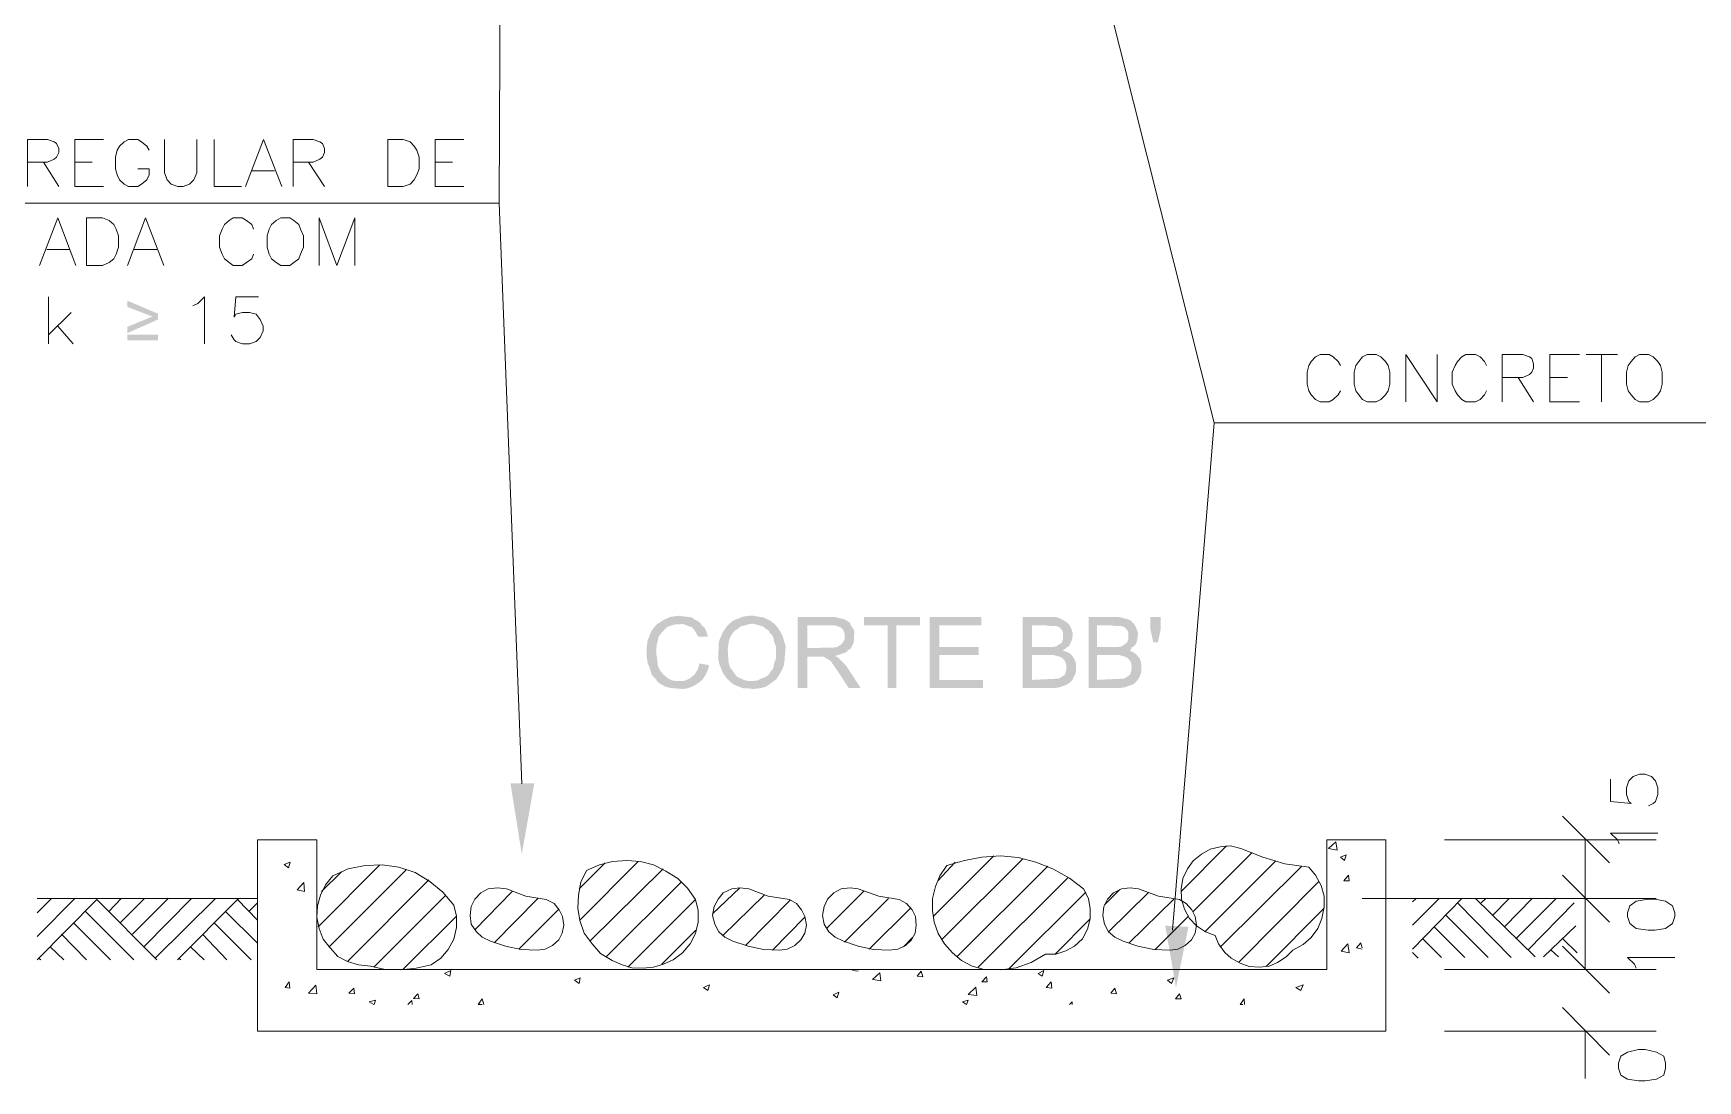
# Model space of a CAD drawing. Header units: feet. Extents: x 203667 to 205527, y 9204857 to 9205156.
# Drawn here: x 204252.601 to 204256.832, y 9205145.018 to 9205147.679 of the extents above; entities that cross this region are included whole.
import ezdxf

# ---------------------------------------------------------------- set-up
doc = ezdxf.new("R2010")
doc.units = ezdxf.units.FT
doc.header["$LTSCALE"] = 0.3
doc.header["$MEASUREMENT"] = 0
doc.layers.add('DRENAGEM a executar', color=242, linetype='Continuous', lineweight=30)

msp = doc.modelspace()

# ---------------------------------------------------------------- hatches: boundary and pattern name
at = {"layer": 'DRENAGEM a executar', "lineweight": 20}
for points in [[(204252.8405, 9205146.9998), (204252.8405, 9205146.984), (204252.904, 9205146.9595), (204252.8405, 9205146.9335), (204252.8405, 9205146.9176), (204252.9184, 9205146.9522), (204252.9184, 9205146.9667)], [(204252.9184, 9205146.8989), (204252.9184, 9205146.9133), (204252.8405, 9205146.9133), (204252.8405, 9205146.8989)], [(204254.2453, 9205146.1994), (204254.2295, 9205146.1979), (204254.2208, 9205146.1965), (204254.2107, 9205146.1922), (204254.2021, 9205146.1878), (204254.1934, 9205146.1821), (204254.1862, 9205146.1777), (204254.179, 9205146.1691), (204254.1732, 9205146.1619), (204254.1703, 9205146.1561), (204254.1675, 9205146.1474), (204254.1631, 9205146.1373), (204254.1617, 9205146.1287), (204254.1603, 9205146.1186), (204254.1603, 9205146.097), (204254.1617, 9205146.0869), (204254.1631, 9205146.0782), (204254.1675, 9205146.0681), (204254.1703, 9205146.0595), (204254.1732, 9205146.0494), (204254.1804, 9205146.0422), (204254.1891, 9205146.0306), (204254.2425, 9205146.0335), (204254.2367, 9205146.0335), (204254.2252, 9205146.0349), (204254.2165, 9205146.0393), (204254.2122, 9205146.0422), (204254.2021, 9205146.0508), (204254.1963, 9205146.058), (204254.1934, 9205146.0623), (204254.1891, 9205146.071), (204254.1877, 9205146.0825), (204254.1862, 9205146.0955), (204254.1848, 9205146.1027), (204254.1848, 9205146.1128), (204254.1862, 9205146.1273), (204254.1891, 9205146.1373), (204254.1905, 9205146.146), (204254.1949, 9205146.1518), (204254.1992, 9205146.1575), (204254.2107, 9205146.1691), (204254.2151, 9205146.172), (204254.2237, 9205146.1748), (204254.2338, 9205146.1777), (204254.2987, 9205146.1792), (204254.2901, 9205146.1864), (204254.2828, 9205146.1893), (204254.2756, 9205146.195), (204254.2655, 9205146.1965), (204254.2497, 9205146.1979)], [(204254.2987, 9205146.1792), (204254.2453, 9205146.1792), (204254.2511, 9205146.1792), (204254.2627, 9205146.1748), (204254.2742, 9205146.1705), (204254.2814, 9205146.1633), (204254.2857, 9205146.1561), (204254.2915, 9205146.146), (204254.316, 9205146.146), (204254.3117, 9205146.1604), (204254.3074, 9205146.1691), (204254.3002, 9205146.1748)], [(204254.3723, 9205146.1806), (204254.3636, 9205146.172), (204254.3593, 9205146.1648), (204254.3535, 9205146.1575), (204254.3506, 9205146.1489), (204254.3463, 9205146.1402), (204254.3434, 9205146.1301), (204254.3434, 9205146.12), (204254.342, 9205146.0926), (204254.3434, 9205146.0825), (204254.3463, 9205146.0739), (204254.3506, 9205146.0623), (204254.355, 9205146.0523), (204254.3607, 9205146.045), (204254.3636, 9205146.0407), (204254.3708, 9205146.0335), (204254.3809, 9205146.0248), (204254.3881, 9205146.022), (204254.3982, 9205146.0176), (204254.4069, 9205146.0148), (204254.4184, 9205146.0148), (204254.4328, 9205146.0133), (204254.4444, 9205146.0148), (204254.453, 9205146.0162), (204254.4631, 9205146.0191), (204254.4718, 9205146.0248), (204254.4761, 9205146.0277), (204254.4833, 9205146.0335), (204254.4184, 9205146.0335), (204254.4069, 9205146.0364), (204254.3982, 9205146.0407), (204254.3896, 9205146.045), (204254.3838, 9205146.0523), (204254.378, 9205146.0609), (204254.3723, 9205146.0681), (204254.3694, 9205146.0768), (204254.3679, 9205146.0869), (204254.3665, 9205146.1143), (204254.3679, 9205146.1258), (204254.3694, 9205146.1359), (204254.3723, 9205146.1446), (204254.3766, 9205146.1518), (204254.3809, 9205146.1575), (204254.3867, 9205146.1633), (204254.3925, 9205146.1662), (204254.3982, 9205146.172), (204254.4098, 9205146.1748), (204254.4184, 9205146.1777), (204254.4285, 9205146.1792)], [(204254.4285, 9205146.1994), (204254.4213, 9205146.1994), (204254.4112, 9205146.1979), (204254.4026, 9205146.1965), (204254.3939, 9205146.1922), (204254.3852, 9205146.1893), (204254.3795, 9205146.1864), (204254.3723, 9205146.1806), (204254.4285, 9205146.1792), (204254.4372, 9205146.1777), (204254.4473, 9205146.1748), (204254.4559, 9205146.172), (204254.4631, 9205146.1662), (204254.4703, 9205146.1619), (204254.4732, 9205146.1561), (204254.4804, 9205146.1489), (204254.4833, 9205146.1402), (204254.4848, 9205146.1316), (204254.4891, 9205146.1215), (204254.4891, 9205146.0912), (204254.4848, 9205146.0797), (204254.4833, 9205146.071), (204254.4804, 9205146.0623), (204254.4747, 9205146.0566), (204254.4718, 9205146.0508), (204254.4646, 9205146.045), (204254.4588, 9205146.0422), (204254.4502, 9205146.0393), (204254.4415, 9205146.0349), (204254.4285, 9205146.0335), (204254.4833, 9205146.0335), (204254.4891, 9205146.0364), (204254.4934, 9205146.0436), (204254.4992, 9205146.0523), (204254.5021, 9205146.058), (204254.5064, 9205146.0667), (204254.5093, 9205146.0753), (204254.5107, 9205146.0854), (204254.5136, 9205146.1215), (204254.5107, 9205146.1316), (204254.5064, 9205146.146), (204254.5021, 9205146.1547), (204254.4977, 9205146.1633), (204254.4934, 9205146.1691), (204254.4848, 9205146.1792), (204254.4804, 9205146.1821), (204254.4732, 9205146.1878), (204254.466, 9205146.1907), (204254.4574, 9205146.195), (204254.4473, 9205146.1965), (204254.4386, 9205146.1979), (204254.4328, 9205146.1994)], [(204254.6232, 9205146.1965), (204254.5439, 9205146.1965), (204254.5439, 9205146.0162), (204254.5684, 9205146.0162), (204254.5684, 9205146.0955), (204254.5958, 9205146.0955), (204254.6377, 9205146.097), (204254.6477, 9205146.0998), (204254.6564, 9205146.1027), (204254.6651, 9205146.1056), (204254.6708, 9205146.1099), (204254.6752, 9205146.1143), (204254.5684, 9205146.1172), (204254.5684, 9205146.1748), (204254.6261, 9205146.1748), (204254.678, 9205146.1806), (204254.6694, 9205146.1864), (204254.6622, 9205146.1907), (204254.655, 9205146.1922), (204254.6434, 9205146.195), (204254.6362, 9205146.1965), (204254.6304, 9205146.1965)], [(204254.678, 9205146.1806), (204254.6261, 9205146.1748), (204254.6391, 9205146.1748), (204254.6477, 9205146.172), (204254.655, 9205146.1691), (204254.6607, 9205146.1619), (204254.6636, 9205146.1518), (204254.6636, 9205146.1388), (204254.6578, 9205146.1301), (204254.6535, 9205146.1258), (204254.6449, 9205146.12), (204254.6362, 9205146.1186), (204254.5684, 9205146.1172), (204254.678, 9205146.1143), (204254.6824, 9205146.1229), (204254.6867, 9205146.1316), (204254.6881, 9205146.1561), (204254.6867, 9205146.1648), (204254.6824, 9205146.1705), (204254.6795, 9205146.1748)], [(204254.8554, 9205146.1965), (204254.7127, 9205146.1965), (204254.7127, 9205146.1748), (204254.7732, 9205146.1748), (204254.7732, 9205146.0162), (204254.7949, 9205146.0162), (204254.7949, 9205146.1748), (204254.8554, 9205146.1748)], [(204255.0112, 9205146.1965), (204254.88, 9205146.1965), (204254.88, 9205146.0162), (204255.0155, 9205146.0162), (204255.0155, 9205146.0364), (204254.9045, 9205146.0364), (204254.9045, 9205146.0998), (204255.004, 9205146.0998), (204255.004, 9205146.12), (204254.9045, 9205146.12), (204254.9045, 9205146.1748), (204255.0112, 9205146.1748)], [(204255.1843, 9205146.1965), (204255.1165, 9205146.1965), (204255.1165, 9205146.0162), (204255.2001, 9205146.0162), (204255.2102, 9205146.0176), (204255.2261, 9205146.0234), (204255.2333, 9205146.0277), (204255.242, 9205146.0349), (204255.1396, 9205146.0364), (204255.1396, 9205146.0998), (204255.2405, 9205146.0998), (204255.2333, 9205146.1056), (204255.2175, 9205146.1114), (204255.2232, 9205146.1143), (204255.2276, 9205146.1186), (204255.1396, 9205146.12), (204255.1396, 9205146.1748), (204255.2362, 9205146.1748), (204255.229, 9205146.1821), (204255.2203, 9205146.1878), (204255.2146, 9205146.1907), (204255.2059, 9205146.195), (204255.1944, 9205146.1965), (204255.1901, 9205146.1965)], [(204255.2362, 9205146.1748), (204255.1756, 9205146.1748), (204255.1857, 9205146.1734), (204255.2001, 9205146.1734), (204255.2088, 9205146.1705), (204255.216, 9205146.1633), (204255.2189, 9205146.1561), (204255.2189, 9205146.1402), (204255.216, 9205146.1316), (204255.2102, 9205146.1273), (204255.2016, 9205146.1215), (204255.1915, 9205146.12), (204255.1396, 9205146.12), (204255.2276, 9205146.1186), (204255.2348, 9205146.1229), (204255.2376, 9205146.1301), (204255.242, 9205146.1402), (204255.2434, 9205146.1547), (204255.2405, 9205146.1648), (204255.2362, 9205146.1734)], [(204255.3501, 9205146.1965), (204255.2838, 9205146.1965), (204255.2838, 9205146.0162), (204255.366, 9205146.0162), (204255.3761, 9205146.0176), (204255.3876, 9205146.022), (204255.3963, 9205146.0248), (204255.4006, 9205146.0277), (204255.4078, 9205146.0349), (204255.3054, 9205146.0364), (204255.3054, 9205146.0998), (204255.4064, 9205146.0998), (204255.3992, 9205146.1056), (204255.3891, 9205146.1099), (204255.3934, 9205146.1186), (204255.3054, 9205146.12), (204255.3054, 9205146.1748), (204255.4021, 9205146.1748), (204255.392, 9205146.1864), (204255.3833, 9205146.1907), (204255.3761, 9205146.1922), (204255.366, 9205146.195), (204255.3559, 9205146.1965)], [(204255.4021, 9205146.1748), (204255.3415, 9205146.1748), (204255.353, 9205146.1734), (204255.366, 9205146.1734), (204255.3747, 9205146.1705), (204255.3819, 9205146.1633), (204255.3848, 9205146.1561), (204255.3848, 9205146.1402), (204255.3819, 9205146.1316), (204255.3761, 9205146.1273), (204255.3675, 9205146.1215), (204255.3574, 9205146.12), (204255.3054, 9205146.12), (204255.3934, 9205146.1186), (204255.4006, 9205146.1229), (204255.405, 9205146.1301), (204255.4078, 9205146.1402), (204255.4093, 9205146.1547), (204255.4064, 9205146.1648), (204255.4021, 9205146.1734)], [(204255.4482, 9205146.1316), (204255.441, 9205146.1648), (204255.441, 9205146.1965), (204255.467, 9205146.1965), (204255.467, 9205146.1648), (204255.4598, 9205146.1316), (204255.4482, 9205146.1316)], [(204254.6377, 9205146.097), (204254.5958, 9205146.0955), (204254.6102, 9205146.0955), (204254.6146, 9205146.0926), (204254.6218, 9205146.0883), (204254.629, 9205146.084), (204254.6319, 9205146.0782), (204254.6377, 9205146.071), (204254.6434, 9205146.0623), (204254.6492, 9205146.0537), (204254.6737, 9205146.0162), (204254.704, 9205146.0162), (204254.6723, 9205146.0652), (204254.6694, 9205146.0696), (204254.6651, 9205146.0753), (204254.6578, 9205146.0825), (204254.6521, 9205146.0883), (204254.6434, 9205146.0955)], [(204255.2405, 9205146.0998), (204255.1814, 9205146.0998), (204255.1944, 9205146.0998), (204255.203, 9205146.097), (204255.2102, 9205146.0955), (204255.216, 9205146.0926), (204255.2232, 9205146.0854), (204255.2261, 9205146.0782), (204255.2276, 9205146.0681), (204255.2261, 9205146.058), (204255.2232, 9205146.0494), (204255.2146, 9205146.0436), (204255.2074, 9205146.0393), (204255.2001, 9205146.0393), (204255.1396, 9205146.0364), (204255.242, 9205146.0349), (204255.2463, 9205146.045), (204255.2506, 9205146.0523), (204255.2521, 9205146.0623), (204255.2521, 9205146.0739), (204255.2506, 9205146.0825), (204255.2463, 9205146.0912), (204255.2434, 9205146.0955)], [(204255.4064, 9205146.0998), (204255.3473, 9205146.0998), (204255.3617, 9205146.0998), (204255.3703, 9205146.097), (204255.3761, 9205146.0955), (204255.3819, 9205146.0926), (204255.3891, 9205146.0854), (204255.392, 9205146.0782), (204255.3934, 9205146.0681), (204255.392, 9205146.058), (204255.3891, 9205146.0494), (204255.3804, 9205146.0436), (204255.3732, 9205146.0393), (204255.366, 9205146.0393), (204255.3054, 9205146.0364), (204255.4078, 9205146.0349), (204255.4136, 9205146.045), (204255.4165, 9205146.0523), (204255.4179, 9205146.0623), (204255.4179, 9205146.0739), (204255.4165, 9205146.0825), (204255.4136, 9205146.0912), (204255.4093, 9205146.0955)], [(204254.2944, 9205146.0782), (204254.2901, 9205146.0623), (204254.2857, 9205146.0566), (204254.2828, 9205146.0508), (204254.2756, 9205146.045), (204254.2713, 9205146.0407), (204254.2627, 9205146.0364), (204254.254, 9205146.0335), (204254.2425, 9205146.0335), (204254.1891, 9205146.0306), (204254.1978, 9205146.0248), (204254.2078, 9205146.0191), (204254.2194, 9205146.0162), (204254.2338, 9205146.0148), (204254.2511, 9205146.0133), (204254.2627, 9205146.0148), (204254.2713, 9205146.0176), (204254.2814, 9205146.022), (204254.2886, 9205146.0263), (204254.2944, 9205146.0306), (204254.3016, 9205146.0364), (204254.3074, 9205146.045), (204254.3117, 9205146.0523), (204254.316, 9205146.0623), (204254.3189, 9205146.0739)], [(204253.8747, 9205145.7739), (204253.8429, 9205145.5936), (204253.8141, 9205145.7739)], [(204255.5376, 9205145.409), (204255.5059, 9205145.2547), (204255.4785, 9205145.4119)]]:
    msp.add_hatch(color=7, dxfattribs=at).paths.add_polyline_path(points)

# ---------------------------------------------------------------- linework, layer by layer
at = {"layer": 'DRENAGEM a executar', "color": 7, "lineweight": 20}
for points in [[(204253.7925, 9205148.7782), (204253.7853, 9205147.2479), (204250.8458, 9205147.2479)], [(204255.0891, 9205148.7306), (204255.6026, 9205146.6897), (204258.1021, 9205146.6897)], [(204252.5867, 9205147.2897), (204252.5867, 9205147.4095), (204252.6372, 9205147.4095), (204252.6545, 9205147.4037), (204252.6603, 9205147.3994), (204252.666, 9205147.3864), (204252.666, 9205147.3763), (204252.6603, 9205147.3647), (204252.6545, 9205147.359), (204252.6372, 9205147.3518), (204252.5867, 9205147.3518)], [(204252.7064, 9205147.2897), (204252.7064, 9205147.4095), (204252.78, 9205147.4095)], [(204252.8954, 9205147.3821), (204252.8896, 9205147.3921), (204252.8766, 9205147.4037), (204252.8665, 9205147.4095), (204252.8434, 9205147.4095), (204252.8319, 9205147.4037), (204252.8204, 9205147.3921), (204252.8146, 9205147.3821), (204252.8103, 9205147.3647), (204252.8103, 9205147.3345), (204252.8146, 9205147.32), (204252.8204, 9205147.3071), (204252.8319, 9205147.2955), (204252.8434, 9205147.2897), (204252.8665, 9205147.2897), (204252.8766, 9205147.2955), (204252.8896, 9205147.3071), (204252.8954, 9205147.32), (204252.8954, 9205147.3345), (204252.8665, 9205147.3345)], [(204252.9343, 9205147.4095), (204252.9343, 9205147.3244), (204252.9415, 9205147.3071), (204252.9516, 9205147.2955), (204252.9689, 9205147.2897), (204252.9819, 9205147.2897), (204252.9978, 9205147.2955), (204253.0093, 9205147.3071), (204253.0165, 9205147.3244), (204253.0165, 9205147.4095)], [(204253.0612, 9205147.4095), (204253.0612, 9205147.2897), (204253.1304, 9205147.2897)], [(204253.1405, 9205147.2897), (204253.1867, 9205147.4095), (204253.2329, 9205147.2897)], [(204253.2617, 9205147.2897), (204253.2617, 9205147.4095), (204253.3122, 9205147.4095), (204253.3295, 9205147.4037), (204253.3367, 9205147.3994), (204253.341, 9205147.3864), (204253.341, 9205147.3763), (204253.3367, 9205147.3647), (204253.3295, 9205147.359), (204253.3122, 9205147.3518), (204253.2617, 9205147.3518)], [(204253.5026, 9205147.2897), (204253.5026, 9205147.4095), (204253.5415, 9205147.4095), (204253.5588, 9205147.4037), (204253.5689, 9205147.3921), (204253.5761, 9205147.3821), (204253.5819, 9205147.3647), (204253.5819, 9205147.3345), (204253.5761, 9205147.32), (204253.5689, 9205147.3071), (204253.5588, 9205147.2955), (204253.5415, 9205147.2897), (204253.5026, 9205147.2897), (204253.5026, 9205147.2897)], [(204253.6223, 9205147.2897), (204253.6223, 9205147.4095), (204253.6958, 9205147.4095)], [(204252.6271, 9205147.3518), (204252.666, 9205147.2897)], [(204252.7064, 9205147.3518), (204252.7511, 9205147.3518)], [(204253.1579, 9205147.3301), (204253.2141, 9205147.3301)], [(204253.3006, 9205147.3518), (204253.341, 9205147.2897)], [(204253.6223, 9205147.3518), (204253.667, 9205147.3518)], [(204252.7064, 9205147.2897), (204252.78, 9205147.2897)], [(204253.6223, 9205147.2897), (204253.6958, 9205147.2897)], [(204253.8429, 9205145.7724), (204253.7853, 9205147.2479)], [(204252.617, 9205147.0893), (204252.6631, 9205147.2104), (204252.7093, 9205147.0893)], [(204252.7367, 9205147.0893), (204252.7367, 9205147.2104), (204252.7771, 9205147.2104), (204252.7944, 9205147.2032), (204252.8059, 9205147.1931), (204252.8117, 9205147.1816), (204252.8175, 9205147.1643), (204252.8175, 9205147.1354), (204252.8117, 9205147.1181), (204252.8059, 9205147.1066), (204252.7944, 9205147.0965), (204252.7771, 9205147.0893), (204252.7367, 9205147.0893), (204252.7367, 9205147.0893)], [(204252.8405, 9205147.0893), (204252.8867, 9205147.2104), (204252.9329, 9205147.0893)], [(204253.1607, 9205147.1816), (204253.1564, 9205147.1931), (204253.1434, 9205147.2032), (204253.1319, 9205147.2104), (204253.1088, 9205147.2104), (204253.0987, 9205147.2032), (204253.0872, 9205147.1931), (204253.0814, 9205147.1816), (204253.0742, 9205147.1643), (204253.0742, 9205147.1354), (204253.0814, 9205147.1181), (204253.0872, 9205147.1066), (204253.0987, 9205147.0965), (204253.1088, 9205147.0893), (204253.1319, 9205147.0893), (204253.1434, 9205147.0965), (204253.1564, 9205147.1066), (204253.1607, 9205147.1181)], [(204253.23, 9205147.2104), (204253.2184, 9205147.2032), (204253.2069, 9205147.1931), (204253.2011, 9205147.1816), (204253.1954, 9205147.1643), (204253.1954, 9205147.1354), (204253.2011, 9205147.1181), (204253.2069, 9205147.1066), (204253.2184, 9205147.0965), (204253.23, 9205147.0893), (204253.253, 9205147.0893), (204253.2631, 9205147.0965), (204253.2761, 9205147.1066), (204253.2804, 9205147.1181), (204253.2877, 9205147.1354), (204253.2877, 9205147.1643), (204253.2804, 9205147.1816), (204253.2761, 9205147.1931), (204253.2631, 9205147.2032), (204253.253, 9205147.2104), (204253.23, 9205147.2104), (204253.23, 9205147.2104)], [(204253.328, 9205147.0893), (204253.328, 9205147.2104), (204253.3728, 9205147.0893), (204253.4189, 9205147.2104), (204253.4189, 9205147.0893)], [(204252.6357, 9205147.1296), (204252.692, 9205147.1296)], [(204252.8579, 9205147.1296), (204252.9155, 9205147.1296)], [(204252.6401, 9205147.0099), (204252.6401, 9205146.8902)], [(204253.0064, 9205146.9869), (204253.0194, 9205146.9926), (204253.0367, 9205147.0099), (204253.0367, 9205146.8902)], [(204253.1737, 9205147.0099), (204253.116, 9205147.0099), (204253.1117, 9205146.958), (204253.116, 9205146.9652), (204253.1333, 9205146.9696), (204253.1506, 9205146.9696), (204253.1679, 9205146.9652), (204253.178, 9205146.9522), (204253.1853, 9205146.9349), (204253.1853, 9205146.9234), (204253.178, 9205146.9061), (204253.1679, 9205146.896), (204253.1506, 9205146.8902), (204253.1333, 9205146.8902), (204253.116, 9205146.896), (204253.1117, 9205146.9003), (204253.1045, 9205146.9133)], [(204252.6978, 9205146.9696), (204252.6401, 9205146.9133)], [(204252.6631, 9205146.9349), (204252.7021, 9205146.8902)], [(204255.9242, 9205146.8354), (204255.9184, 9205146.8455), (204255.9054, 9205146.8571), (204255.8953, 9205146.8628), (204255.8723, 9205146.8628), (204255.8607, 9205146.8571), (204255.8492, 9205146.8455), (204255.8434, 9205146.8354), (204255.8391, 9205146.8181), (204255.8391, 9205146.7878), (204255.8434, 9205146.7705), (204255.8492, 9205146.7604), (204255.8607, 9205146.7489), (204255.8723, 9205146.7431), (204255.8953, 9205146.7431), (204255.9054, 9205146.7489), (204255.9184, 9205146.7604), (204255.9242, 9205146.7705)], [(204255.992, 9205146.8628), (204255.9804, 9205146.8571), (204255.9703, 9205146.8455), (204255.9631, 9205146.8354), (204255.9588, 9205146.8181), (204255.9588, 9205146.7878), (204255.9631, 9205146.7705), (204255.9703, 9205146.7604), (204255.9804, 9205146.7489), (204255.992, 9205146.7431), (204256.015, 9205146.7431), (204256.0266, 9205146.7489), (204256.0381, 9205146.7604), (204256.0453, 9205146.7705), (204256.0497, 9205146.7878), (204256.0497, 9205146.8181), (204256.0453, 9205146.8354), (204256.0381, 9205146.8455), (204256.0266, 9205146.8571), (204256.015, 9205146.8628), (204255.992, 9205146.8628), (204255.992, 9205146.8628)], [(204256.09, 9205146.7431), (204256.09, 9205146.8628), (204256.1694, 9205146.7431), (204256.1694, 9205146.8628)], [(204256.2949, 9205146.8354), (204256.2905, 9205146.8455), (204256.279, 9205146.8571), (204256.2675, 9205146.8628), (204256.2429, 9205146.8628), (204256.2328, 9205146.8571), (204256.2213, 9205146.8455), (204256.2155, 9205146.8354), (204256.2083, 9205146.8181), (204256.2083, 9205146.7878), (204256.2155, 9205146.7705), (204256.2213, 9205146.7604), (204256.2328, 9205146.7489), (204256.2429, 9205146.7431), (204256.2675, 9205146.7431), (204256.279, 9205146.7489), (204256.2905, 9205146.7604), (204256.2949, 9205146.7705)], [(204256.3352, 9205146.7431), (204256.3352, 9205146.8628), (204256.3872, 9205146.8628), (204256.4045, 9205146.8571), (204256.4102, 9205146.8527), (204256.4146, 9205146.8397), (204256.4146, 9205146.8282), (204256.4102, 9205146.8181), (204256.4045, 9205146.8123), (204256.3872, 9205146.8051), (204256.3352, 9205146.8051)], [(204256.4564, 9205146.7431), (204256.4564, 9205146.8628), (204256.5314, 9205146.8628)], [(204256.5487, 9205146.8628), (204256.628, 9205146.8628)], [(204256.5876, 9205146.8628), (204256.5876, 9205146.7431)], [(204256.6843, 9205146.8628), (204256.6727, 9205146.8571), (204256.6626, 9205146.8455), (204256.6554, 9205146.8354), (204256.6511, 9205146.8181), (204256.6511, 9205146.7878), (204256.6554, 9205146.7705), (204256.6626, 9205146.7604), (204256.6727, 9205146.7489), (204256.6843, 9205146.7431), (204256.7074, 9205146.7431), (204256.7189, 9205146.7489), (204256.7304, 9205146.7604), (204256.7376, 9205146.7705), (204256.742, 9205146.7878), (204256.742, 9205146.8181), (204256.7376, 9205146.8354), (204256.7304, 9205146.8455), (204256.7189, 9205146.8571), (204256.7074, 9205146.8628), (204256.6843, 9205146.8628), (204256.6843, 9205146.8628)], [(204256.3756, 9205146.8051), (204256.4146, 9205146.7431)], [(204256.4564, 9205146.8051), (204256.5011, 9205146.8051)], [(204256.4564, 9205146.7431), (204256.5314, 9205146.7431)], [(204255.4973, 9205145.4003), (204255.6026, 9205146.6897)], [(204256.6107, 9205145.784), (204256.6107, 9205145.7277), (204256.6626, 9205145.722), (204256.6569, 9205145.7277), (204256.6511, 9205145.745), (204256.6511, 9205145.7623), (204256.6569, 9205145.7797), (204256.6684, 9205145.7912), (204256.6843, 9205145.797), (204256.6973, 9205145.797), (204256.7146, 9205145.7912), (204256.7247, 9205145.7797), (204256.7304, 9205145.7623), (204256.7304, 9205145.745), (204256.7247, 9205145.7277), (204256.7189, 9205145.722), (204256.7074, 9205145.7162)], [(204256.6078, 9205145.572), (204256.4881, 9205145.6902)], [(204253.3223, 9205145.3008), (204253.3223, 9205145.6297), (204253.1708, 9205145.6297), (204253.1708, 9205145.3008)], [(204256.0396, 9205145.3008), (204256.0396, 9205145.6297), (204255.8896, 9205145.6297), (204255.8896, 9205145.3008)], [(204255.8939, 9205145.608), (204255.9126, 9205145.6253)], [(204255.9126, 9205145.6253), (204255.9155, 9205145.6037), (204255.8939, 9205145.608)], [(204256.1881, 9205145.6297), (204256.7261, 9205145.6297)], [(204256.5458, 9205145.6297), (204256.5458, 9205145.4811)], [(204256.6324, 9205145.6196), (204256.628, 9205145.6297), (204256.6107, 9205145.647), (204256.7304, 9205145.647)], [(204254.9232, 9205145.5648), (204254.9059, 9205145.5388), (204254.8944, 9205145.5114), (204254.8872, 9205145.4811), (204254.8872, 9205145.4508), (204254.8915, 9205145.4205), (204254.9016, 9205145.3917), (204254.9175, 9205145.3657), (204254.9377, 9205145.3426), (204254.9607, 9205145.3239), (204254.9881, 9205145.3095), (204255.0184, 9205145.3008), (204255.0602, 9205145.2994), (204255.0992, 9205145.3051), (204255.1381, 9205145.3181), (204255.1742, 9205145.3398), (204255.2001, 9205145.3398), (204255.2261, 9205145.3484), (204255.2477, 9205145.3599), (204255.2679, 9205145.3787), (204255.2809, 9205145.4032), (204255.2881, 9205145.4292), (204255.2881, 9205145.4551), (204255.2838, 9205145.4811), (204255.2708, 9205145.5056), (204255.2348, 9205145.533), (204255.1929, 9205145.5561), (204255.1497, 9205145.5734), (204255.105, 9205145.5849), (204255.0602, 9205145.5893), (204255.0127, 9205145.5864), (204254.9679, 9205145.5777), (204254.9232, 9205145.5648), (204254.9232, 9205145.5648)], [(204254.8886, 9205145.4349), (204255.0429, 9205145.5893)], [(204254.9102, 9205145.3758), (204255.1165, 9205145.5821)], [(204255.5189, 9205145.4984), (204255.6343, 9205145.6152)], [(204255.6703, 9205145.608), (204255.6444, 9205145.6152), (204255.6184, 9205145.6123), (204255.5925, 9205145.6066), (204255.5708, 9205145.5936), (204255.5492, 9205145.5763), (204255.5348, 9205145.5561), (204255.5232, 9205145.5316), (204255.5189, 9205145.5056), (204255.5203, 9205145.4797), (204255.5276, 9205145.4537), (204255.5405, 9205145.4306), (204255.5578, 9205145.4119), (204255.5809, 9205145.396), (204255.6054, 9205145.3874), (204255.6141, 9205145.3657), (204255.63, 9205145.3441), (204255.6458, 9205145.3297), (204255.6689, 9205145.3167), (204255.692, 9205145.308), (204255.7179, 9205145.3066), (204255.7425, 9205145.3095), (204255.7641, 9205145.3181), (204255.7857, 9205145.3325), (204255.803, 9205145.3499)], [(204255.5492, 9205145.4479), (204255.6992, 9205145.5979)], [(204255.6703, 9205145.608), (204255.7266, 9205145.5864), (204255.7828, 9205145.5691), (204255.8434, 9205145.5604)], [(204255.9242, 9205145.5864), (204255.9386, 9205145.5922)], [(204255.9242, 9205145.5864), (204255.9343, 9205145.5777)], [(204255.9343, 9205145.5777), (204255.9386, 9205145.5922)], [(204253.2386, 9205145.5676), (204253.2545, 9205145.5734)], [(204253.2386, 9205145.5676), (204253.2502, 9205145.559)], [(204253.2502, 9205145.559), (204253.2545, 9205145.5734)], [(204253.3627, 9205145.5388), (204253.3439, 9205145.5157), (204253.3309, 9205145.4898), (204253.3237, 9205145.4624), (204253.3223, 9205145.4335), (204253.328, 9205145.4047), (204253.3381, 9205145.3773), (204253.3554, 9205145.3556), (204253.3756, 9205145.334), (204253.4002, 9205145.321), (204253.4276, 9205145.3124), (204253.4579, 9205145.3095), (204253.4954, 9205145.3008), (204253.5357, 9205145.2994), (204253.5747, 9205145.3037), (204253.6122, 9205145.3124), (204253.6367, 9205145.3297), (204253.6554, 9205145.3513), (204253.6699, 9205145.3773), (204253.6771, 9205145.4075), (204253.6771, 9205145.4364), (204253.6699, 9205145.4638), (204253.6425, 9205145.497), (204253.6093, 9205145.5244), (204253.5718, 9205145.5474), (204253.53, 9205145.5604), (204253.4881, 9205145.5662), (204253.4449, 9205145.5648), (204253.4016, 9205145.5561), (204253.3627, 9205145.5388), (204253.3627, 9205145.5388)], [(204253.3252, 9205145.409), (204253.4824, 9205145.5662)], [(204253.3338, 9205145.4984), (204253.3843, 9205145.5489)], [(204253.3526, 9205145.3571), (204253.5502, 9205145.5547)], [(204254.0074, 9205145.5518), (204253.9929, 9205145.5229), (204253.9872, 9205145.4898), (204253.9857, 9205145.4566), (204253.9901, 9205145.4249), (204254.0016, 9205145.3931), (204254.0218, 9205145.3657), (204254.0434, 9205145.3412), (204254.0723, 9205145.3239), (204254.0982, 9205145.3124), (204254.1228, 9205145.3051), (204254.1516, 9205145.3037), (204254.1776, 9205145.3066), (204254.2035, 9205145.3138), (204254.228, 9205145.3253), (204254.2511, 9205145.3426), (204254.2713, 9205145.3657), (204254.2843, 9205145.3917), (204254.2915, 9205145.4205), (204254.2915, 9205145.4508), (204254.2843, 9205145.4782), (204254.2641, 9205145.5071), (204254.2396, 9205145.5316), (204254.2093, 9205145.5503), (204254.1776, 9205145.5662), (204254.1444, 9205145.5749), (204254.1098, 9205145.5777), (204254.0737, 9205145.5749), (204254.0405, 9205145.5662), (204254.0074, 9205145.5518), (204254.0074, 9205145.5518)], [(204253.9886, 9205145.5056), (204254.055, 9205145.572)], [(204253.9901, 9205145.4263), (204254.1386, 9205145.5749)], [(204254.016, 9205145.3729), (204254.2021, 9205145.5561)], [(204254.9002, 9205145.5258), (204254.9449, 9205145.5734)], [(204254.9492, 9205145.3325), (204255.18, 9205145.5633)], [(204255.5795, 9205145.396), (204255.7598, 9205145.5763)], [(204255.6184, 9205145.3571), (204255.8261, 9205145.5633)], [(204255.803, 9205145.3499), (204255.829, 9205145.3643), (204255.8492, 9205145.3816), (204255.8665, 9205145.4047), (204255.8766, 9205145.4306), (204255.8824, 9205145.4595), (204255.8824, 9205145.4869), (204255.8751, 9205145.5143), (204255.8607, 9205145.5402), (204255.8434, 9205145.5604)], [(204255.9328, 9205145.5258), (204255.9444, 9205145.5402)], [(204255.9458, 9205145.5258), (204255.9444, 9205145.5402)], [(204256.6078, 9205145.4205), (204256.4881, 9205145.5402)], [(204256.4881, 9205145.5402), (204256.6078, 9205145.4205)], [(204253.2718, 9205145.5027), (204253.2891, 9205145.5215)], [(204253.2718, 9205145.5027), (204253.2905, 9205145.4984)], [(204253.2905, 9205145.4984), (204253.2891, 9205145.5215)], [(204253.4002, 9205145.321), (204253.6064, 9205145.5287)], [(204253.804, 9205145.5056), (204253.7809, 9205145.5085), (204253.7578, 9205145.5056), (204253.7391, 9205145.4955), (204253.7232, 9205145.4797), (204253.7146, 9205145.4609), (204253.7117, 9205145.4378), (204253.7146, 9205145.4162), (204253.7276, 9205145.396), (204253.742, 9205145.383), (204253.7636, 9205145.3729), (204253.8011, 9205145.3599), (204253.8415, 9205145.3513), (204253.8819, 9205145.3499)], [(204253.7232, 9205145.4018), (204253.8184, 9205145.4984)], [(204253.804, 9205145.5056), (204253.853, 9205145.4869), (204253.905, 9205145.4782)], [(204254.0578, 9205145.3325), (204254.2482, 9205145.5229)], [(204254.3276, 9205145.4422), (204254.3968, 9205145.5085)], [(204254.4199, 9205145.5056), (204254.3968, 9205145.5085), (204254.3766, 9205145.5056), (204254.355, 9205145.4955), (204254.342, 9205145.4797), (204254.3319, 9205145.4609), (204254.3276, 9205145.4378), (204254.3333, 9205145.4162), (204254.3434, 9205145.396), (204254.3593, 9205145.383), (204254.3795, 9205145.3729), (204254.4184, 9205145.3599), (204254.4574, 9205145.3513), (204254.4992, 9205145.3499)], [(204254.4199, 9205145.5056), (204254.4689, 9205145.4869), (204254.5237, 9205145.4782)], [(204254.6982, 9205145.5056), (204254.678, 9205145.5085), (204254.655, 9205145.5056), (204254.6362, 9205145.4955), (204254.6203, 9205145.4797), (204254.6117, 9205145.4609), (204254.6074, 9205145.4378), (204254.6117, 9205145.4162), (204254.6232, 9205145.396), (204254.6391, 9205145.383), (204254.6607, 9205145.3729), (204254.6982, 9205145.3599), (204254.7372, 9205145.3513), (204254.7776, 9205145.3499)], [(204254.6175, 9205145.4047), (204254.7127, 9205145.4999)], [(204254.6982, 9205145.5056), (204254.7502, 9205145.4869), (204254.8021, 9205145.4782)], [(204255.0026, 9205145.3066), (204255.2319, 9205145.5345)], [(204255.079, 9205145.3008), (204255.2766, 9205145.497)], [(204255.4107, 9205145.5056), (204255.3891, 9205145.5085), (204255.3675, 9205145.5056), (204255.3473, 9205145.4955), (204255.3314, 9205145.4797), (204255.3227, 9205145.4609), (204255.3199, 9205145.4378), (204255.3242, 9205145.4162), (204255.3343, 9205145.396), (204255.3501, 9205145.383), (204255.3718, 9205145.3729), (204255.4093, 9205145.3599), (204255.4497, 9205145.3513), (204255.4915, 9205145.3499)], [(204255.3242, 9205145.4652), (204255.3631, 9205145.5042)], [(204255.3343, 9205145.396), (204255.4352, 9205145.4955)], [(204255.4107, 9205145.5056), (204255.4612, 9205145.4869), (204255.5146, 9205145.4782)], [(204255.6646, 9205145.3181), (204255.8694, 9205145.5244)], [(204255.9328, 9205145.5258), (204255.9458, 9205145.5258)], [(204252.6112, 9205145.4811), (204253.1708, 9205145.4811)], [(204252.6112, 9205145.3845), (204252.7064, 9205145.4811)], [(204252.6112, 9205145.445), (204252.6473, 9205145.4811)], [(204252.6112, 9205145.3253), (204252.7627, 9205145.4782)], [(204252.9155, 9205145.3253), (204252.7627, 9205145.4782)], [(204252.793, 9205145.4479), (204252.8247, 9205145.4811)], [(204252.8218, 9205145.4191), (204252.8838, 9205145.4811)], [(204252.8535, 9205145.3902), (204252.9444, 9205145.4811)], [(204252.8824, 9205145.3585), (204253.0035, 9205145.4811)], [(204252.9112, 9205145.3297), (204253.0641, 9205145.4811)], [(204252.9675, 9205145.3253), (204253.1204, 9205145.4782)], [(204253.1204, 9205145.4782), (204253.1232, 9205145.4811)], [(204253.1708, 9205145.4263), (204253.1204, 9205145.4782)], [(204253.1492, 9205145.4479), (204253.1708, 9205145.4696)], [(204253.4665, 9205145.3066), (204253.6497, 9205145.4898)], [(204253.7723, 9205145.3686), (204253.8833, 9205145.4811)], [(204253.8357, 9205145.3527), (204253.9367, 9205145.4537)], [(204253.8819, 9205145.3499), (204253.9021, 9205145.3527), (204253.9208, 9205145.3614), (204253.9367, 9205145.3758), (204253.9453, 9205145.3931), (204253.9497, 9205145.4133), (204253.9468, 9205145.4349), (204253.9381, 9205145.4523), (204253.9252, 9205145.4681), (204253.905, 9205145.4782)], [(204254.1127, 9205145.3066), (204254.2843, 9205145.4782)], [(204254.3535, 9205145.3859), (204254.4588, 9205145.4898)], [(204254.4112, 9205145.3614), (204254.5252, 9205145.4768)], [(204254.4992, 9205145.3499), (204254.5179, 9205145.3527), (204254.5367, 9205145.3614), (204254.5526, 9205145.3758), (204254.5627, 9205145.3931), (204254.567, 9205145.4133), (204254.5627, 9205145.4349), (204254.554, 9205145.4523), (204254.541, 9205145.4681), (204254.5237, 9205145.4782)], [(204254.6636, 9205145.37), (204254.7747, 9205145.4811)], [(204254.7256, 9205145.3527), (204254.8309, 9205145.4566)], [(204254.7776, 9205145.3499), (204254.7992, 9205145.3527), (204254.8179, 9205145.3614), (204254.8338, 9205145.3758), (204254.8425, 9205145.3931), (204254.8453, 9205145.4133), (204254.8439, 9205145.4349), (204254.8352, 9205145.4523), (204254.8208, 9205145.4681), (204254.8021, 9205145.4782)], [(204255.3862, 9205145.3672), (204255.5001, 9205145.4797)], [(204255.4915, 9205145.3499), (204255.5102, 9205145.3527), (204255.529, 9205145.3614), (204255.5449, 9205145.3758), (204255.555, 9205145.3931), (204255.5578, 9205145.4133), (204255.555, 9205145.4349), (204255.5463, 9205145.4523), (204255.5319, 9205145.4681), (204255.5146, 9205145.4782)], [(204255.7352, 9205145.308), (204255.8824, 9205145.4566)], [(204255.979, 9205145.4811), (204256.5184, 9205145.4811)], [(204255.979, 9205145.4811), (204256.5184, 9205145.4811)], [(204256.1074, 9205145.3527), (204256.2328, 9205145.4811)], [(204256.1074, 9205145.4133), (204256.1751, 9205145.4811)], [(204256.1074, 9205145.4724), (204256.116, 9205145.4811)], [(204256.1881, 9205145.4811), (204256.7261, 9205145.4811)], [(204256.1881, 9205145.4811), (204256.7261, 9205145.4811)], [(204256.3583, 9205145.3311), (204256.2213, 9205145.4696)], [(204256.4189, 9205145.3325), (204256.2675, 9205145.4811)], [(204256.2819, 9205145.4696), (204256.2934, 9205145.4811)], [(204256.3107, 9205145.4378), (204256.3525, 9205145.4811)], [(204256.341, 9205145.409), (204256.4117, 9205145.4811)], [(204256.3699, 9205145.3787), (204256.4723, 9205145.4811)], [(204256.4001, 9205145.3499), (204256.5184, 9205145.4696)], [(204256.5458, 9205145.4811), (204256.5458, 9205145.3008)], [(204256.654, 9205145.4349), (204256.6598, 9205145.4176), (204256.6756, 9205145.4047), (204256.7059, 9205145.4003), (204256.7232, 9205145.4003), (204256.7506, 9205145.4047), (204256.7679, 9205145.4176), (204256.7737, 9205145.4349), (204256.7737, 9205145.445), (204256.7679, 9205145.4624), (204256.7506, 9205145.4739), (204256.7232, 9205145.4797), (204256.7059, 9205145.4797), (204256.6756, 9205145.4739), (204256.6598, 9205145.4624), (204256.654, 9205145.445), (204256.654, 9205145.4349), (204256.654, 9205145.4349)], [(204252.7973, 9205145.3253), (204252.7035, 9205145.4191)], [(204252.8564, 9205145.3253), (204252.7338, 9205145.4479)], [(204253.155, 9205145.3253), (204253.0612, 9205145.4191)], [(204253.1708, 9205145.3672), (204253.0901, 9205145.4479)], [(204253.5401, 9205145.3008), (204253.6771, 9205145.4364)], [(204254.4804, 9205145.3499), (204254.5627, 9205145.4335)], [(204255.1987, 9205145.3398), (204255.2881, 9205145.4292)], [(204255.4526, 9205145.3513), (204255.5376, 9205145.4364)], [(204256.2992, 9205145.3311), (204256.1925, 9205145.4378)], [(204256.4405, 9205145.3325), (204256.5227, 9205145.4119)], [(204256.5458, 9205145.3008), (204256.5458, 9205145.4205)], [(204252.7367, 9205145.3253), (204252.6732, 9205145.3902)], [(204253.0929, 9205145.3253), (204253.0309, 9205145.3902)], [(204254.1992, 9205145.3138), (204254.2857, 9205145.4003)], [(204254.8136, 9205145.3585), (204254.8367, 9205145.383)], [(204255.9646, 9205145.3556), (204255.9761, 9205145.3686)], [(204256.1809, 9205145.3311), (204256.1333, 9205145.3787)], [(204256.24, 9205145.3311), (204256.1622, 9205145.409)], [(204256.5256, 9205145.3426), (204256.4896, 9205145.3787)], [(204252.6199, 9205145.3253), (204252.6141, 9205145.3297)], [(204252.679, 9205145.3253), (204252.6444, 9205145.3585)], [(204252.9761, 9205145.3253), (204252.9704, 9205145.3297)], [(204253.0353, 9205145.3253), (204253.0006, 9205145.3585)], [(204255.9256, 9205145.347), (204255.9429, 9205145.3657)], [(204255.9256, 9205145.347), (204255.9458, 9205145.3426)], [(204255.9458, 9205145.3426), (204255.9429, 9205145.3657)], [(204255.9646, 9205145.3556), (204255.979, 9205145.3527)], [(204255.979, 9205145.3556), (204255.9761, 9205145.3672)], [(204256.1218, 9205145.3297), (204256.1074, 9205145.3441)], [(204256.478, 9205145.3325), (204256.4593, 9205145.3499)], [(204256.4881, 9205145.3599), (204256.6078, 9205145.2402)], [(204256.4881, 9205145.3599), (204256.6078, 9205145.2402)], [(204256.6756, 9205145.3037), (204256.6713, 9205145.3138), (204256.654, 9205145.3311), (204256.7737, 9205145.3311)], [(204253.1708, 9205145.3008), (204253.1708, 9205145.1436)], [(204255.8896, 9205145.3008), (204253.3223, 9205145.3008)], [(204253.6468, 9205145.2907), (204253.6627, 9205145.2979)], [(204253.6468, 9205145.2907), (204253.6598, 9205145.2835)], [(204253.6598, 9205145.2835), (204253.6627, 9205145.2979)], [(204254.6838, 9205145.2979), (204254.6982, 9205145.2965)], [(204254.7343, 9205145.2749), (204254.753, 9205145.2922)], [(204254.7559, 9205145.272), (204254.753, 9205145.2922)], [(204254.8482, 9205145.2835), (204254.8583, 9205145.2965)], [(204254.8482, 9205145.2835), (204254.8627, 9205145.2821)], [(204254.8627, 9205145.2821), (204254.8583, 9205145.2965)], [(204255.1554, 9205145.2907), (204255.1699, 9205145.2979)], [(204255.1554, 9205145.2907), (204255.1655, 9205145.2835)], [(204255.1655, 9205145.2835), (204255.1699, 9205145.2979)], [(204256.0396, 9205145.2114), (204256.0396, 9205145.3008)], [(204256.1881, 9205145.3008), (204256.7261, 9205145.3008)], [(204256.1881, 9205145.3008), (204256.7261, 9205145.3008)], [(204253.2415, 9205145.2547), (204253.2516, 9205145.2691)], [(204253.2415, 9205145.2547), (204253.253, 9205145.2532)], [(204253.253, 9205145.2532), (204253.2516, 9205145.2691)], [(204253.3006, 9205145.2402), (204253.3194, 9205145.2604)], [(204253.3223, 9205145.2388), (204253.3194, 9205145.2604)], [(204253.403, 9205145.2402), (204253.416, 9205145.2532)], [(204253.4175, 9205145.2388), (204253.416, 9205145.2532)], [(204253.9771, 9205145.2734), (204253.9915, 9205145.2792)], [(204253.9771, 9205145.2734), (204253.9886, 9205145.2648)], [(204253.9886, 9205145.2648), (204253.9915, 9205145.2792)], [(204254.3045, 9205145.2547), (204254.3203, 9205145.2619)], [(204254.3045, 9205145.2547), (204254.316, 9205145.2474)], [(204254.316, 9205145.2474), (204254.3203, 9205145.2619)], [(204254.6348, 9205145.2359), (204254.6492, 9205145.2431)], [(204254.6449, 9205145.2287), (204254.6492, 9205145.2431)], [(204254.7357, 9205145.2749), (204254.7559, 9205145.272)], [(204254.978, 9205145.2374), (204254.9968, 9205145.2561)], [(204254.9997, 9205145.2345), (204254.9968, 9205145.2561)], [(204255.0127, 9205145.2691), (204255.0242, 9205145.2821)], [(204255.0127, 9205145.2691), (204255.0256, 9205145.2691)], [(204255.0256, 9205145.2691), (204255.0242, 9205145.2821)], [(204255.1756, 9205145.2547), (204255.1886, 9205145.2691)], [(204255.1756, 9205145.2547), (204255.1901, 9205145.2532)], [(204255.1901, 9205145.2532), (204255.1886, 9205145.2691)], [(204255.3401, 9205145.2402), (204255.3501, 9205145.2532)], [(204255.3545, 9205145.2388), (204255.3501, 9205145.2532)], [(204255.4843, 9205145.2734), (204255.5001, 9205145.2792)], [(204255.4843, 9205145.2734), (204255.4944, 9205145.2648)], [(204255.4944, 9205145.2648), (204255.5001, 9205145.2792)], [(204255.8102, 9205145.2547), (204255.829, 9205145.2619)], [(204255.8102, 9205145.2547), (204255.8232, 9205145.2474)], [(204255.8232, 9205145.2474), (204255.829, 9205145.2619)], [(204253.3006, 9205145.2402), (204253.3223, 9205145.2388)], [(204253.403, 9205145.2402), (204253.4175, 9205145.2388)], [(204253.455, 9205145.2186), (204253.4708, 9205145.2229)], [(204253.455, 9205145.2186), (204253.4665, 9205145.2114)], [(204253.4679, 9205145.2114), (204253.4708, 9205145.2229)], [(204253.553, 9205145.2114), (204253.5631, 9205145.2215)], [(204253.5646, 9205145.2114), (204253.5631, 9205145.2215)], [(204253.5675, 9205145.2273), (204253.579, 9205145.2388)], [(204253.5675, 9205145.2273), (204253.5819, 9205145.2258)], [(204253.5819, 9205145.2258), (204253.579, 9205145.2388)], [(204253.7319, 9205145.2114), (204253.742, 9205145.2258)], [(204253.7319, 9205145.2114), (204253.742, 9205145.2114)], [(204253.7463, 9205145.2114), (204253.742, 9205145.2258)], [(204254.6348, 9205145.2359), (204254.6449, 9205145.2287)], [(204254.9636, 9205145.2186), (204254.978, 9205145.2229)], [(204254.9636, 9205145.2186), (204254.9737, 9205145.2114)], [(204254.9737, 9205145.2114), (204254.978, 9205145.2229)], [(204254.978, 9205145.2374), (204254.9997, 9205145.2345)], [(204255.2348, 9205145.2114), (204255.242, 9205145.2186)], [(204255.242, 9205145.2114), (204255.242, 9205145.2186)], [(204255.3401, 9205145.2402), (204255.3545, 9205145.2388)], [(204255.5045, 9205145.2258), (204255.5146, 9205145.2388)], [(204255.5045, 9205145.2258), (204255.5189, 9205145.2258)], [(204255.5189, 9205145.2258), (204255.5146, 9205145.2388)], [(204255.6689, 9205145.2114), (204255.679, 9205145.2258)], [(204255.6689, 9205145.2114), (204255.6761, 9205145.2114)], [(204255.6804, 9205145.2114), (204255.679, 9205145.2258)], [(204256.0396, 9205145.2114), (204256.0396, 9205145.1436)], [(204256.6078, 9205145.083), (204256.4881, 9205145.2042)], [(204253.2329, 9205145.1436), (204253.1708, 9205145.1436)], [(204253.2329, 9205145.1436), (204256.0396, 9205145.1436)], [(204256.1881, 9205145.1436), (204256.7261, 9205145.1436)], [(204256.5458, 9205145.1436), (204256.5458, 9205145.0239)], [(204256.6309, 9205145.0499), (204256.6367, 9205145.0325), (204256.654, 9205145.0224), (204256.6814, 9205145.0181), (204256.6987, 9205145.0181), (204256.7275, 9205145.0224), (204256.7463, 9205145.0325), (204256.7506, 9205145.0499), (204256.7506, 9205145.0628), (204256.7463, 9205145.0801), (204256.7275, 9205145.0902), (204256.6987, 9205145.0974), (204256.6814, 9205145.0974), (204256.654, 9205145.0902), (204256.6367, 9205145.0801), (204256.6309, 9205145.0628), (204256.6309, 9205145.0499), (204256.6309, 9205145.0499)]]:
    msp.add_lwpolyline(points, dxfattribs=at)

doc.saveas('drawing.dxf')
